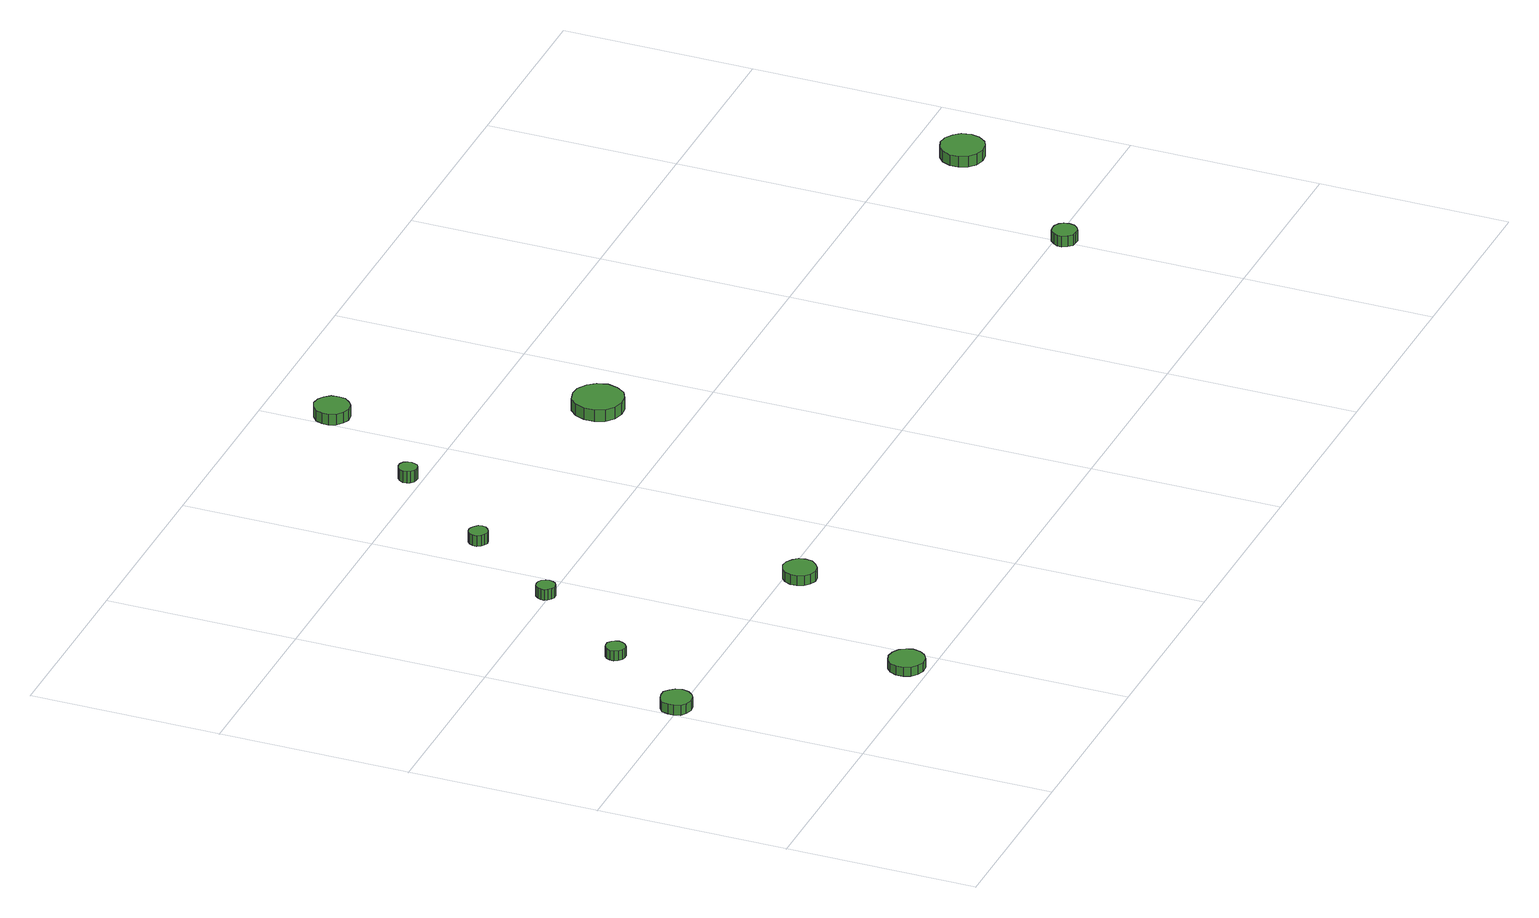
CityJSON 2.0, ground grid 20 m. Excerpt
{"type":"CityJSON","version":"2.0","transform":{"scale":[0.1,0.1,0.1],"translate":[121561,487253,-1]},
"CityObjects":{
"tree1":{"type":"SolitaryVegetationObject","attributes":{"function":"something"},"geometry":[{"type":"MultiSurface","lod":"1","boundaries":[[[0,1,2,3,4,5,6,7,8,9,10,11,12,13,14]],[[15,16,17,18,19,20,21,22,23,24,25,26,27,28,29]],[[0,29,28,1]],[[1,28,27,2]],[[2,27,26,3]],[[3,26,25,4]],[[4,25,24,5]],[[5,24,23,6]],[[6,23,22,7]],[[7,22,21,8]],[[8,21,20,9]],[[9,20,19,10]],[[10,19,18,11]],[[11,18,17,12]],[[12,17,16,13]],[[13,16,15,14]],[[14,15,29,0]]]}]},
"tree2":{"type":"SolitaryVegetationObject","attributes":{"function":"something"},"geometry":[{"type":"MultiSurface","lod":"1","boundaries":[[[30,31,32,33,34,35,36,37,38,39,40,41,42,43,44]],[[45,46,47,48,49,50,51,52,53,54,55,56,57,58,59]],[[30,59,58,31]],[[31,58,57,32]],[[32,57,56,33]],[[33,56,55,34]],[[34,55,54,35]],[[35,54,53,36]],[[36,53,52,37]],[[37,52,51,38]],[[38,51,50,39]],[[39,50,49,40]],[[40,49,48,41]],[[41,48,47,42]],[[42,47,46,43]],[[43,46,45,44]],[[44,45,59,30]]]}]},
"tree3":{"type":"SolitaryVegetationObject","attributes":{"function":"something"},"geometry":[{"type":"MultiSurface","lod":"1","boundaries":[[[60,61,62,63,64,65,66,67,68,69,70,71,72,73,74]],[[75,76,77,78,79,80,81,82,83,84,85,86,87,88,89]],[[60,89,88,61]],[[61,88,87,62]],[[62,87,86,63]],[[63,86,85,64]],[[64,85,84,65]],[[65,84,83,66]],[[66,83,82,67]],[[67,82,81,68]],[[68,81,80,69]],[[69,80,79,70]],[[70,79,78,71]],[[71,78,77,72]],[[72,77,76,73]],[[73,76,75,74]],[[74,75,89,60]]]}]},
"tree4":{"type":"SolitaryVegetationObject","attributes":{"function":"something"},"geometry":[{"type":"MultiSurface","lod":"1","boundaries":[[[90,91,92,93,94,95,96,97,98,99,100,101,102,103,104]],[[105,106,107,108,109,110,111,112,113,114,115,116,117,118,119]],[[90,119,118,91]],[[91,118,117,92]],[[92,117,116,93]],[[93,116,115,94]],[[94,115,114,95]],[[95,114,113,96]],[[96,113,112,97]],[[97,112,111,98]],[[98,111,110,99]],[[99,110,109,100]],[[100,109,108,101]],[[101,108,107,102]],[[102,107,106,103]],[[103,106,105,104]],[[104,105,119,90]]]}]},
"tree5":{"type":"SolitaryVegetationObject","attributes":{"function":"something"},"geometry":[{"type":"MultiSurface","lod":"1","boundaries":[[[120,121,122,123,124,125,126,127,128,129,130,131,132,133,134]],[[135,136,137,138,139,140,141,142,143,144,145,146,147,148,149]],[[120,149,148,121]],[[121,148,147,122]],[[122,147,146,123]],[[123,146,145,124]],[[124,145,144,125]],[[125,144,143,126]],[[126,143,142,127]],[[127,142,141,128]],[[128,141,140,129]],[[129,140,139,130]],[[130,139,138,131]],[[131,138,137,132]],[[132,137,136,133]],[[133,136,135,134]],[[134,135,149,120]]]}]},
"tree6":{"type":"SolitaryVegetationObject","attributes":{"function":"something"},"geometry":[{"type":"MultiSurface","lod":"1","boundaries":[[[150,151,152,153,154,155,156,157,158,159,160,161,162,163,164]],[[165,166,167,168,169,170,171,172,173,174,175,176,177,178,179]],[[150,179,178,151]],[[151,178,177,152]],[[152,177,176,153]],[[153,176,175,154]],[[154,175,174,155]],[[155,174,173,156]],[[156,173,172,157]],[[157,172,171,158]],[[158,171,170,159]],[[159,170,169,160]],[[160,169,168,161]],[[161,168,167,162]],[[162,167,166,163]],[[163,166,165,164]],[[164,165,179,150]]]}]},
"tree7":{"type":"SolitaryVegetationObject","attributes":{"function":"something"},"geometry":[{"type":"MultiSurface","lod":"1","boundaries":[[[180,181,182,183,184,185,186,187,188,189,190,191,192,193,194]],[[195,196,197,198,199,200,201,202,203,204,205,206,207,208,209]],[[180,209,208,181]],[[181,208,207,182]],[[182,207,206,183]],[[183,206,205,184]],[[184,205,204,185]],[[185,204,203,186]],[[186,203,202,187]],[[187,202,201,188]],[[188,201,200,189]],[[189,200,199,190]],[[190,199,198,191]],[[191,198,197,192]],[[192,197,196,193]],[[193,196,195,194]],[[194,195,209,180]]]}]},
"tree8":{"type":"SolitaryVegetationObject","attributes":{"function":"something"},"geometry":[{"type":"MultiSurface","lod":"1","boundaries":[[[210,211,212,213,214,215,216,217,218,219,220,221,222,223,224]],[[225,226,227,228,229,230,231,232,233,234,235,236,237,238,239]],[[210,239,238,211]],[[211,238,237,212]],[[212,237,236,213]],[[213,236,235,214]],[[214,235,234,215]],[[215,234,233,216]],[[216,233,232,217]],[[217,232,231,218]],[[218,231,230,219]],[[219,230,229,220]],[[220,229,228,221]],[[221,228,227,222]],[[222,227,226,223]],[[223,226,225,224]],[[224,225,239,210]]]}]},
"tree9":{"type":"SolitaryVegetationObject","attributes":{"function":"something"},"geometry":[{"type":"MultiSurface","lod":"1","boundaries":[[[240,241,242,243,244,245,246,247,248,249,250,251,252,253,254]],[[255,256,257,258,259,260,261,262,263,264,265,266,267,268,269]],[[240,269,268,241]],[[241,268,267,242]],[[242,267,266,243]],[[243,266,265,244]],[[244,265,264,245]],[[245,264,263,246]],[[246,263,262,247]],[[247,262,261,248]],[[248,261,260,249]],[[249,260,259,250]],[[250,259,258,251]],[[251,258,257,252]],[[252,257,256,253]],[[253,256,255,254]],[[254,255,269,240]]]}]},
"tree10":{"type":"SolitaryVegetationObject","attributes":{"function":"something"},"geometry":[{"type":"MultiSurface","lod":"1","boundaries":[[[270,271,272,273,274,275,276,277,278,279,280,281,282,283,284]],[[285,286,287,288,289,290,291,292,293,294,295,296,297,298,299]],[[270,299,298,271]],[[271,298,297,272]],[[272,297,296,273]],[[273,296,295,274]],[[274,295,294,275]],[[275,294,293,276]],[[276,293,292,277]],[[277,292,291,278]],[[278,291,290,279]],[[279,290,289,280]],[[280,289,288,281]],[[281,288,287,282]],[[282,287,286,283]],[[283,286,285,284]],[[284,285,299,270]]]}]},
"tree11":{"type":"SolitaryVegetationObject","attributes":{"function":"something"},"geometry":[{"type":"MultiSurface","lod":"1","boundaries":[[[300,301,302,303,304,305,306,307,308,309,310,311,312,313,314]],[[315,316,317,318,319,320,321,322,323,324,325,326,327,328,329]],[[300,329,328,301]],[[301,328,327,302]],[[302,327,326,303]],[[303,326,325,304]],[[304,325,324,305]],[[305,324,323,306]],[[306,323,322,307]],[[307,322,321,308]],[[308,321,320,309]],[[309,320,319,310]],[[310,319,318,311]],[[311,318,317,312]],[[312,317,316,313]],[[313,316,315,314]],[[314,315,329,300]]]}]}
},
"vertices":[
[34,204,17],[32,211,17],[28,216,17],[23,220,17],[16,220,17],[9,218,17],[4,214,17],[2,207,17],[2,201,17],[4,194,17],[9,190,17],[16,188,17],[23,189,17],[28,192,17],[32,197,17],[32,197,6],[28,192,6],[23,189,6],[16,188,6],[9,190,6],[4,194,6],[2,201,6],[2,207,6],[4,214,6],[9,218,6],[16,220,6],[23,220,6],[28,216,6],[32,211,6],[34,204,6],
[98,297,17],[97,301,17],[95,304,17],[91,307,17],[87,307,17],[83,306,17],[80,303,17],[78,299,17],[78,295,17],[80,291,17],[83,288,17],[87,287,17],[91,287,17],[95,290,17],[97,293,17],[97,293,6],[95,290,6],[91,287,6],[87,287,6],[83,288,6],[80,291,6],[78,295,6],[78,299,6],[80,303,6],[83,306,6],[87,307,6],[91,307,6],[95,304,6],[97,301,6],[98,297,6],
[193,24,16],[191,31,16],[187,37,16],[180,41,16],[172,42,16],[165,40,16],[159,35,16],[156,28,16],[156,20,16],[159,13,16],[165,8,16],[172,5,16],[180,6,16],[187,10,16],[191,16,16],[191,16,6],[187,10,6],[180,6,6],[172,5,6],[165,8,6],[159,13,6],[156,20,6],[156,28,6],[159,35,6],[165,40,6],[172,42,6],[180,41,6],[187,37,6],[191,31,6],[193,24,6],
[181,404,18],[180,408,18],[178,412,18],[174,414,18],[170,414,18],[167,413,18],[164,410,18],[162,406,18],[162,402,18],[164,399,18],[167,396,18],[170,395,18],[174,395,18],[178,397,18],[180,400,18],[180,400,6],[178,397,6],[174,395,6],[170,395,6],[167,396,6],[164,399,6],[162,402,6],[162,406,6],[164,410,6],[167,413,6],[170,414,6],[174,414,6],[178,412,6],[180,408,6],[181,404,6],
[315,187,17],[314,194,17],[309,199,17],[303,203,17],[296,204,17],[289,201,17],[284,197,17],[281,190,17],[281,183,17],[284,176,17],[289,172,17],[296,169,17],[303,170,17],[309,174,17],[314,180,17],[314,180,6],[309,174,6],[303,170,6],[296,169,6],[289,172,6],[284,176,6],[281,183,6],[281,190,6],[284,197,6],[289,201,6],[296,204,6],[303,203,6],[309,199,6],[314,194,6],[315,187,6],
[255,505,18],[254,509,18],[251,512,18],[248,514,18],[244,515,18],[240,514,18],[237,511,18],[235,507,18],[235,503,18],[237,499,18],[240,497,18],[244,495,18],[248,496,18],[251,498,18],[254,501,18],[254,501,6],[251,498,6],[248,496,6],[244,495,6],[240,497,6],[237,499,6],[235,503,6],[235,507,6],[237,511,6],[240,514,6],[244,515,6],[248,514,6],[251,512,6],[254,509,6],[255,505,6],
[333,611,25],[332,615,25],[330,619,25],[326,621,25],[322,621,25],[319,620,25],[316,617,25],[314,613,25],[314,609,25],[316,606,25],[319,603,25],[322,602,25],[326,602,25],[330,604,25],[332,608,25],[332,608,12],[330,604,12],[326,602,12],[322,602,12],[319,603,12],[316,606,12],[314,609,12],[314,613,12],[316,617,12],[319,620,12],[322,621,12],[326,621,12],[330,619,12],[332,615,12],[333,611,12],
[425,725,25],[424,733,25],[419,739,25],[413,743,25],[405,744,25],[398,741,25],[392,736,25],[389,729,25],[389,722,25],[392,715,25],[398,710,25],[405,707,25],[413,708,25],[419,712,25],[424,718,25],[424,718,13],[419,712,13],[413,708,13],[405,707,13],[398,710,13],[392,715,13],[389,722,13],[389,729,13],[392,736,13],[398,741,13],[405,744,13],[413,743,13],[419,739,13],[424,733,13],[425,725,13],
[548,490,24],[545,501,24],[539,509,24],[529,515,24],[519,516,24],[508,513,24],[500,505,24],[496,495,24],[496,484,24],[500,474,24],[508,467,24],[519,464,24],[529,465,24],[539,470,24],[545,479,24],[545,479,11],[539,470,11],[529,465,11],[519,464,11],[508,467,11],[500,474,11],[496,484,11],[496,495,11],[500,505,11],[508,513,11],[519,516,11],[529,515,11],[539,509,11],[545,501,11],[548,490,11],
[1011,188,22],[1010,194,22],[1007,198,22],[1002,201,22],[997,201,22],[992,200,22],[988,196,22],[985,191,22],[985,186,22],[988,181,22],[992,177,22],[997,176,22],[1002,176,22],[1007,179,22],[1010,183,22],[1010,183,10],[1007,179,10],[1002,176,10],[997,176,10],[992,177,10],[988,181,10],[985,186,10],[985,191,10],[988,196,10],[992,200,10],[997,201,10],[1002,201,10],[1007,198,10],[1010,194,10],[1011,188,10],
[1135,342,23],[1133,352,23],[1127,359,23],[1119,364,23],[1110,365,23],[1101,362,23],[1094,356,23],[1090,347,23],[1090,338,23],[1094,329,23],[1101,323,23],[1110,320,23],[1119,321,23],[1127,325,23],[1133,333,23],[1133,333,11],[1127,325,11],[1119,321,11],[1110,320,11],[1101,323,11],[1094,329,11],[1090,338,11],[1090,347,11],[1094,356,11],[1101,362,11],[1110,365,11],[1119,364,11],[1127,359,11],[1133,352,11],[1135,342,11]
]}
